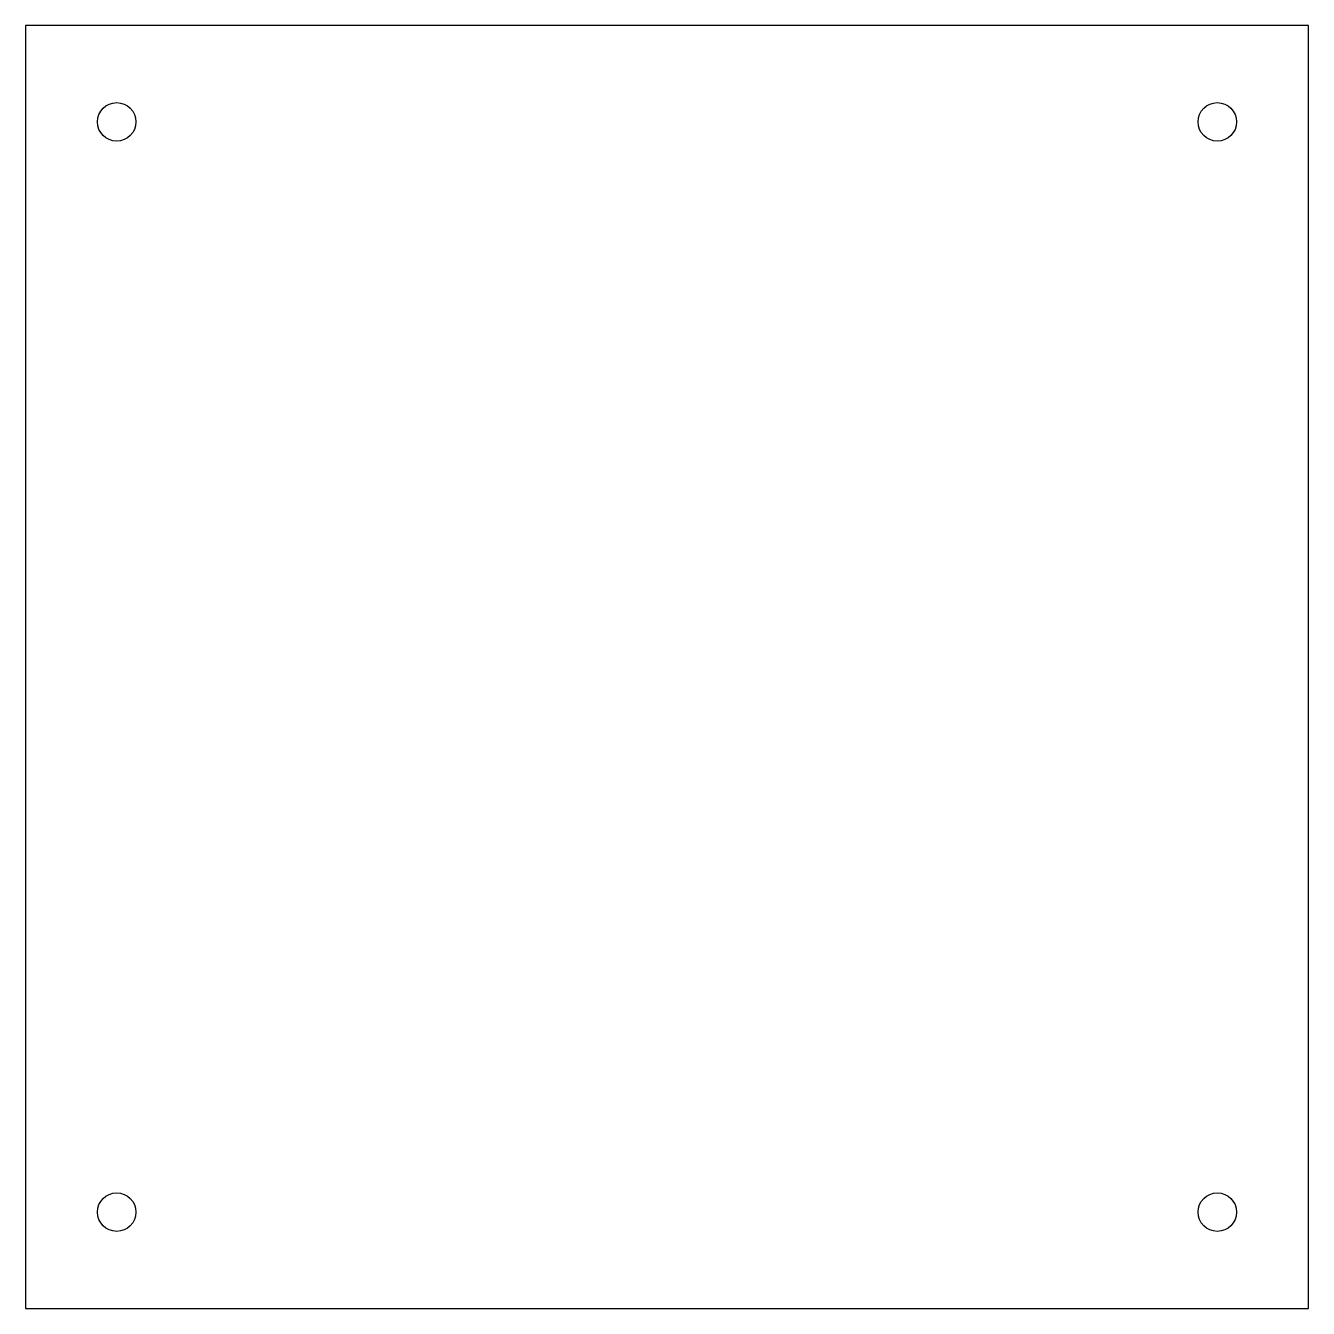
# Model space of a CAD drawing. Header units: millimetres. Extents: x -100 to 0, y 0 to 100.
import ezdxf

# ---------------------------------------------------------------- set-up
doc = ezdxf.new("R2010")
doc.units = ezdxf.units.MM

msp = doc.modelspace()

# ---------------------------------------------------------------- linework, layer by layer
msp.add_lwpolyline([(0, 100), (-100, 100), (-100, 0), (0, 0)], close=True)
for centre in [(-92.9, 92.5), (-7.1, 92.5), (-92.9, 7.5), (-7.1, 7.5)]:
    msp.add_circle(centre, 1.5)

doc.saveas('drawing.dxf')
